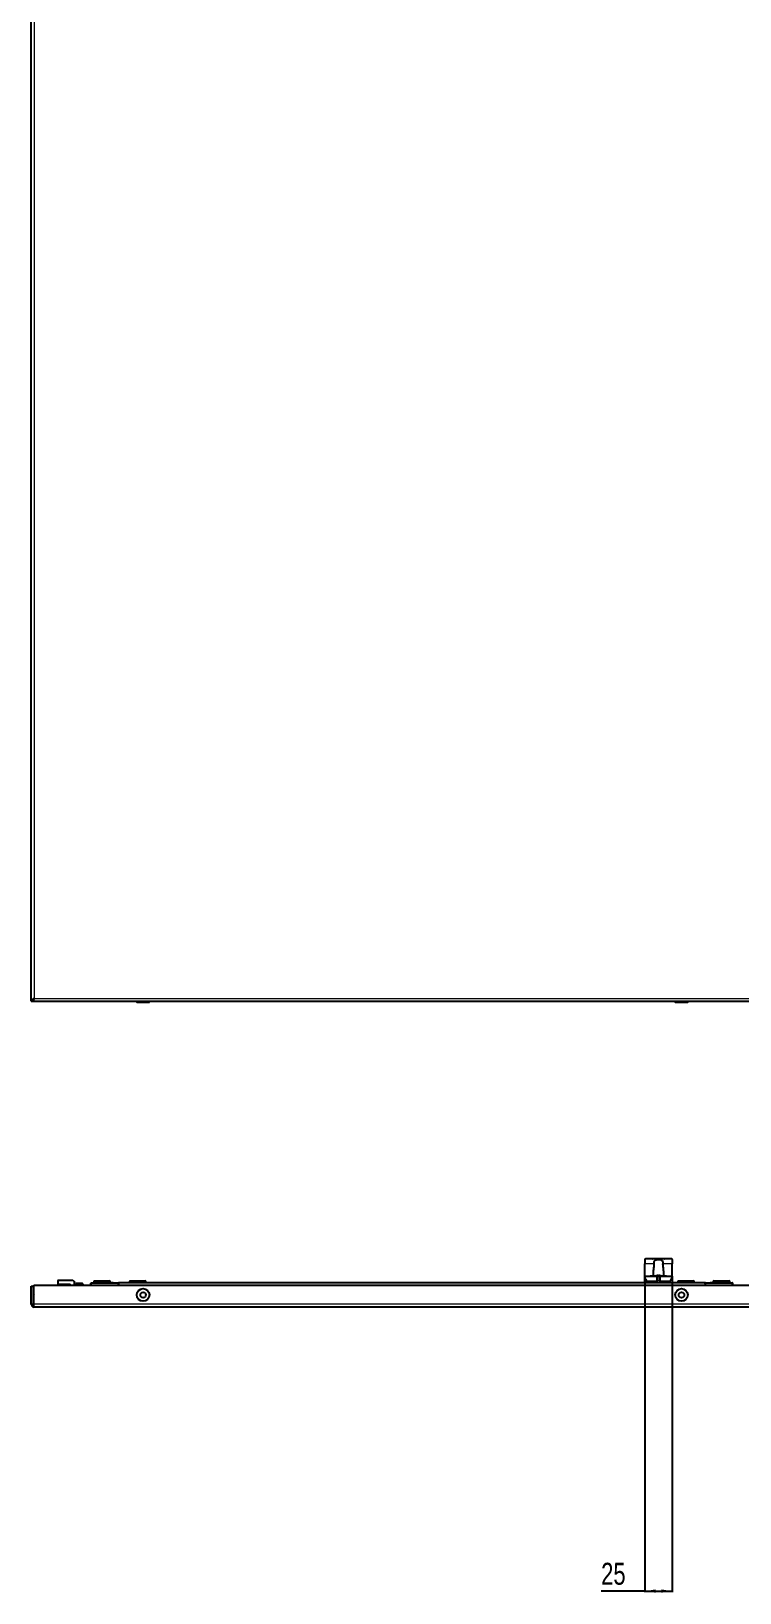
# Model space of a CAD drawing. Header units: millimetres. Extents: x -1434 to 3240, y -1538 to 1219.
# Drawn here: x 1473 to 2119, y -1538 to -114 of the extents above; entities that cross this region are included whole.
import ezdxf

# ---------------------------------------------------------------- set-up
doc = ezdxf.new("R2010")
doc.units = ezdxf.units.MM
doc.layers.add('FORMAT', color=7, linetype='Continuous')
doc.styles.add('SLDTEXTSTYLE0', font='TXT', dxfattribs={"width": 0.75})
doc.dimstyles.new('SLDDIMSTYLE0', dxfattribs={"dimtxt": 20, "dimasz": 10, "dimexe": 0, "dimexo": 0.0625, "dimgap": 5, "dimtad": 2, "dimdec": 1, "dimrnd": 1e-09, "dimzin": 12, "dimdsep": 46, "dimtxsty": 'SLDTEXTSTYLE0', "dimsah": 1, "dimcen": 0.09, "dimadec": 0, "dimazin": 3, "dimtfac": 1, "dimtofl": 0, "dimtmove": 0, "dimatfit": 3, "dimfxl": 0, "dimfrac": 2, "dimtolj": 1, "dimtzin": 12, "dimarcsym": 0})

# ---------------------------------------------------------------- blocks, each defined once
blk = doc.blocks.new('_D_11')
at = {"layer": 'FORMAT'}
for p, q in [((2032.8, -1249.5), (2032.8, -1537.5)), ((2057.8, -1249.5), (2057.8, -1537.5)), ((2032.8, -1536.5), (1993, -1536.5)), ((2032.8, -1536.5), (2057.8, -1536.5))]:
    blk.add_line(p, q, dxfattribs=at)
for points in [[(2032.8, -1536.5), (2042.8, -1538), (2042.8, -1535)], [(2057.8, -1536.5), (2047.8, -1535), (2047.8, -1538)]]:
    blk.add_solid(points, dxfattribs=at)
at = {"layer": 'FORMAT', "insert": (1993, -1510.7), "char_height": 20, "attachment_point": 1, "style": 'SLDTEXTSTYLE0'}
blk.add_mtext('25', dxfattribs=at)

msp = doc.modelspace()

# ---------------------------------------------------------------- linework, layer by layer
at = {"color": 7, "linetype": 'Continuous', "lineweight": 25}
for p, q in [((1473.28, -998.72), (1473.28, 556.28)), ((1473.28, -998.72), (1475.28, -998.72)), ((1475.58, -998.72), (1475.58, -997.01)), ((1475.58, -998.72), (2165.98, -998.72)), ((1569.53, -998.72), (1569.53, -999.47)), ((1578.29, -999.72), (1569.78, -999.72)), ((1580.78, -999.72), (1578.29, -999.72)), ((1581.03, -999.47), (1581.03, -998.72)), ((2060.53, -998.72), (2060.53, -999.47)), ((2071.78, -999.72), (2060.78, -999.72)), ((2072.03, -999.47), (2072.03, -998.72)), ((2032.78, -1234.17), (2032.78, -1238)), ((2032.78, -1249.5), (2032.78, -1238)), ((2039.8, -1233.61), (2034.28, -1233.61)), ((2040.69, -1233.56), (2040.16, -1233.56)), ((2049.88, -1233.5), (2040.69, -1233.5)), ((2050.39, -1233.56), (2049.88, -1233.55)), ((2056.28, -1233.61), (2050.76, -1233.61)), ((2057.78, -1234.17), (2057.78, -1238)), ((2057.78, -1249.5), (2057.78, -1238)), ((2032.78, -1250.38), (2032.78, -1249.5)), ((2032.78, -1249.5), (2046.28, -1249.5)), ((2032.78, -1255.5), (2032.78, -1250.38)), ((2037.66, -1249.4), (2037.66, -1249.5)), ((2037.8, -1249.4), (2037.8, -1249.5)), ((2037.92, -1249.4), (2037.92, -1249.5)), ((2038.73, -1249.4), (2037.92, -1249.4)), ((2038.73, -1249.4), (2038.73, -1249.5)), ((2038.88, -1249.4), (2038.88, -1249.5)), ((2039, -1249.4), (2039, -1249.5)), ((2039.33, -1249.4), (2039.33, -1249.5)), ((2039.52, -1249.4), (2039.52, -1249.5)), ((2040.05, -1249.4), (2040.05, -1249.5)), ((2040.43, -1245.29), (2040.43, -1247.87)), ((2040.53, -1249.4), (2040.53, -1249.5)), ((2040.7, -1249.4), (2040.7, -1249.5)), ((2041.16, -1249.4), (2041.16, -1249.5)), ((2041.3, -1249.4), (2041.3, -1249.5)), ((2041.42, -1249.4), (2041.42, -1249.5)), ((2041.73, -1249.4), (2041.73, -1249.5)), ((2043.01, -1249.4), (2041.89, -1249.4)), ((2043.01, -1249.4), (2043.01, -1249.5)), ((2043.15, -1249.4), (2043.15, -1249.5)), ((2043.34, -1249.4), (2043.34, -1249.5)), ((2043.35, -1249.4), (2043.35, -1249.5)), ((2043.94, -1249.4), (2043.35, -1249.4)), ((2043.77, -1248.99), (2043.77, -1248.94)), ((2043.94, -1249.4), (2043.94, -1249.5)), ((2044.84, -1249.4), (2044.26, -1249.4)), ((2044.28, -1253.5), (2044.28, -1249.5)), ((2044.28, -1249.5), (2046.28, -1249.5)), ((2044.33, -1248.9), (2044.33, -1248.87)), ((2044.84, -1249.4), (2044.84, -1249.5)), ((2044.85, -1249.4), (2044.85, -1249.5)), ((2044.85, -1249.4), (2045.03, -1249.4)), ((2045.03, -1249.4), (2045.03, -1249.4)), ((2045.03, -1249.4), (2045.03, -1249.5)), ((2045.05, -1249.4), (2045.05, -1249.5)), ((2045.2, -1249.4), (2045.2, -1249.5)), ((2046, -1249.4), (2045.2, -1249.4)), ((2045.78, -1249.17), (2045.8, -1248.87)), ((2046, -1249.17), (2046.03, -1248.94)), ((2046, -1249.4), (2046, -1249.5)), ((2046.14, -1249.4), (2046.14, -1249.5)), ((2046.26, -1249.4), (2046.26, -1249.5)), ((2046.26, -1249.44), (2046.6, -1249.43)), ((2046.28, -1249.5), (2046.28, -1253.5)), ((2046.69, -1249.4), (2046.69, -1249.5)), ((2046.78, -1249.5), (2057.78, -1249.5)), ((2046.81, -1249.4), (2046.81, -1249.5)), ((2047.18, -1249.4), (2047.18, -1249.5)), ((2047.44, -1249.4), (2047.44, -1249.5)), ((2047.56, -1249.4), (2047.56, -1249.5)), ((2047.7, -1249.4), (2047.7, -1249.5)), ((2047.82, -1249.4), (2047.82, -1249.5)), ((2048.25, -1249.4), (2048.25, -1249.5)), ((2048.28, -1249.4), (2048.25, -1249.4)), ((2048.29, -1249.4), (2048.29, -1249.5)), ((2048.32, -1249.4), (2048.32, -1249.5)), ((2048.49, -1249.4), (2048.49, -1249.5)), ((2048.83, -1249.4), (2048.83, -1249.5)), ((2049.32, -1249.4), (2049.32, -1249.5)), ((2049.52, -1249.4), (2049.52, -1249.5)), ((2049.86, -1249.4), (2049.86, -1249.5)), ((2050.02, -1249.4), (2050.02, -1249.5)), ((2051.08, -1249.4), (2050.02, -1249.4)), ((2050.13, -1247.87), (2050.13, -1245.29)), ((2051.08, -1249.4), (2051.08, -1249.5)), ((2051.39, -1249.4), (2051.39, -1249.5)), ((2051.56, -1249.4), (2051.56, -1249.5)), ((2051.93, -1249.4), (2051.93, -1249.5)), ((2052.69, -1249.4), (2051.93, -1249.4)), ((2052.69, -1249.4), (2052.69, -1249.5)), ((2057.78, -1250.38), (2057.78, -1249.5)), ((2057.78, -1250.38), (2057.78, -1255.5)), ((1473.28, -1274.9), (1473.28, -1258.5)), ((1473.28, -1258.5), (1475.28, -1258.5)), ((1475.28, -1274.9), (1475.28, -1258.5)), ((1475.58, -1274.9), (1475.58, -1257.5)), ((1475.58, -1257.5), (2165.98, -1257.5)), ((1497.78, -1256.8), (1497.78, -1253.2)), ((1497.78, -1256.8), (1497.78, -1257.2)), ((1497.78, -1257.5), (1497.78, -1257.2)), ((1497.98, -1253), (1511.28, -1253)), ((1508.58, -1257), (1497.98, -1257)), ((1508.78, -1257.5), (1508.78, -1257.2)), ((1511.28, -1253), (1511.2, -1253.2)), ((1511.28, -1253), (1512.78, -1254.5)), ((1512.78, -1254.5), (1512.58, -1254.58)), ((1512.78, -1254.5), (1512.78, -1257.5)), ((1519.68, -1256), (1514.28, -1256)), ((1514.28, -1256), (1514.28, -1257.5)), ((1520.28, -1256.6), (1520.28, -1257.5)), ((1527.78, -1257.5), (1527.78, -1255.8)), ((1528.08, -1255.5), (1552.48, -1255.5)), ((1530.78, -1253.5), (1530.28, -1254)), ((1530.28, -1254), (1530.28, -1255.5)), ((1545.28, -1254), (1530.28, -1254)), ((1530.78, -1253.5), (1544.78, -1253.5)), ((1532.64, -1255.3), (1532.64, -1255.5)), ((1536.45, -1255.3), (1536.45, -1255.5)), ((1536.45, -1255.3), (1537.24, -1255.3)), ((1537.24, -1255.3), (1537.24, -1255.5)), ((1537.24, -1255.3), (1539.12, -1255.3)), ((1538.58, -1255.3), (1538.58, -1255.28)), ((1539.12, -1255.3), (1539.12, -1255.5)), ((1539.12, -1255.3), (1540.17, -1255.3)), ((1540.17, -1255.3), (1540.17, -1255.5)), ((1540.17, -1255.3), (1541.57, -1255.3)), ((1541.74, -1255.28), (1541.74, -1255.5)), ((1541.83, -1255.3), (1541.83, -1255.5)), ((1541.83, -1255.3), (1543.18, -1255.3)), ((1543.18, -1255.3), (1543.18, -1255.5)), ((1543.18, -1255.3), (1545.17, -1255.3)), ((1545.28, -1254), (1544.78, -1253.5)), ((1545.17, -1255.3), (1545.17, -1255.5)), ((1545.17, -1255.3), (1548.13, -1255.3)), ((1545.28, -1255.3), (1545.28, -1254)), ((1548.13, -1255.3), (1548.13, -1255.5)), ((2087.78, -1255.5), (1552.78, -1255.5)), ((1552.78, -1255.5), (1552.78, -1255.8)), ((1552.78, -1255.8), (1552.78, -1256.45)), ((1552.78, -1256.45), (1552.78, -1257.5)), ((1563.28, -1253.5), (1562.78, -1254)), ((1562.78, -1254), (1562.78, -1255.5)), ((1577.78, -1254), (1562.78, -1254)), ((1563.28, -1253.5), (1577.28, -1253.5)), ((1577.78, -1254), (1577.28, -1253.5)), ((1577.78, -1255.5), (1577.78, -1254)), ((2044.28, -1253.5), (2044.28, -1253.53)), ((2046.28, -1253.53), (2046.28, -1253.5)), ((2063.28, -1253.5), (2062.78, -1254)), ((2062.78, -1254), (2062.78, -1255.5)), ((2077.78, -1254), (2062.78, -1254)), ((2063.28, -1253.5), (2077.28, -1253.5)), ((2077.78, -1254), (2077.28, -1253.5)), ((2077.78, -1255.5), (2077.78, -1254)), ((2087.78, -1255.5), (2087.78, -1255.8)), ((2087.78, -1256.45), (2087.78, -1255.8)), ((2087.78, -1256.45), (2087.78, -1257.5)), ((2088.08, -1255.5), (2112.48, -1255.5)), ((2092.43, -1255.3), (2092.43, -1255.5)), ((2092.43, -1255.3), (2092.78, -1255.3)), ((2092.78, -1255.3), (2092.78, -1255.5)), ((2092.78, -1255.3), (2093.03, -1255.3)), ((2093.03, -1255.3), (2093.03, -1255.5)), ((2093.03, -1255.3), (2093.14, -1255.3)), ((2093.14, -1255.3), (2093.14, -1255.5)), ((2094.17, -1255.3), (2094.17, -1255.5)), ((2094.17, -1255.3), (2094.82, -1255.3)), ((2094.84, -1255.3), (2094.84, -1255.5)), ((2094.84, -1255.3), (2095.18, -1255.3)), ((2095.18, -1255.3), (2095.18, -1255.5)), ((2095.78, -1253.5), (2095.28, -1254)), ((2095.28, -1254), (2095.28, -1255.3)), ((2110.28, -1254), (2095.28, -1254)), ((2095.78, -1253.5), (2109.78, -1253.5)), ((2098.49, -1255.5), (2098.49, -1255.28)), ((2098.63, -1255.3), (2099.41, -1255.3)), ((2099.41, -1255.3), (2099.41, -1255.5)), ((2099.41, -1255.3), (2100.2, -1255.3)), ((2100.2, -1255.3), (2100.2, -1255.5)), ((2100.2, -1255.3), (2100.69, -1255.3)), ((2100.69, -1255.3), (2100.69, -1255.5)), ((2100.69, -1255.3), (2102.08, -1255.3)), ((2101.72, -1255.28), (2101.72, -1255.3)), ((2102.08, -1255.3), (2102.08, -1255.5)), ((2102.08, -1255.3), (2103.13, -1255.3)), ((2103.13, -1255.3), (2103.13, -1255.5)), ((2104.17, -1255.3), (2104.17, -1255.5)), ((2104.17, -1255.3), (2106.14, -1255.3)), ((2106.14, -1255.3), (2106.14, -1255.5)), ((2106.14, -1255.3), (2108.13, -1255.3)), ((2108.13, -1255.3), (2108.13, -1255.5)), ((2110.28, -1254), (2109.78, -1253.5)), ((2110.28, -1255.5), (2110.28, -1254)), ((2112.78, -1255.8), (2112.78, -1257.5)), ((1473.28, -1274.9), (1475.28, -1274.9)), ((2165.68, -1277.5), (1475.88, -1277.5))]:
    msp.add_line(p, q, dxfattribs=at)
at = {"color": 8, "linetype": 'Continuous', "lineweight": 18}
for p, q in [((1475.88, 553.68), (1475.88, -996.12)), ((1475.88, -996.12), (2165.68, -996.12)), ((1569.53, -999.47), (1578.42, -999.47)), ((1578.42, -999.47), (1581.03, -999.47)), ((2060.53, -999.47), (2072.03, -999.47)), ((2041.19, -1238), (2032.78, -1238)), ((2057.78, -1238), (2049.37, -1238)), ((2041.89, -1249.4), (2041.89, -1249.5)), ((2043.78, -1253.5), (2043.78, -1249.5)), ((2046.78, -1249.5), (2046.78, -1253.5)), ((1497.98, -1253.2), (1497.78, -1253.2)), ((1497.98, -1256.8), (1497.78, -1256.8)), ((1497.98, -1257.2), (1497.78, -1257.2)), ((1497.98, -1253), (1497.98, -1253.2)), ((1497.98, -1253.2), (1497.98, -1256.8)), ((1511.2, -1253.2), (1497.98, -1253.2)), ((1497.98, -1256.8), (1508.58, -1256.8)), ((1497.98, -1256.8), (1497.98, -1257)), ((1497.98, -1257.2), (1497.98, -1257)), ((1508.58, -1257.2), (1497.98, -1257.2)), ((1497.98, -1257.2), (1497.98, -1257.5)), ((1508.58, -1256.8), (1508.58, -1257)), ((1508.58, -1257), (1508.58, -1257.2)), ((1508.58, -1257.5), (1508.58, -1257.2)), ((1508.58, -1257.2), (1508.78, -1257.2)), ((1508.98, -1257.2), (1508.78, -1257.2)), ((1508.98, -1257.2), (1508.98, -1257.5)), ((1512.58, -1254.58), (1511.2, -1253.2)), ((1512.58, -1257.5), (1512.58, -1254.58)), ((1519.68, -1257.5), (1519.68, -1256)), ((1528.08, -1255.8), (1527.78, -1255.8)), ((1528.08, -1255.5), (1528.08, -1255.8)), ((1528.08, -1255.8), (1528.08, -1257.5)), ((1552.48, -1255.8), (1528.08, -1255.8)), ((1533.87, -1255.3), (1533.87, -1255.5)), ((1552.48, -1255.5), (1552.48, -1255.8)), ((1552.78, -1255.8), (1552.48, -1255.8)), ((1552.48, -1257.5), (1552.48, -1255.8)), ((2034.28, -1253.5), (2034.28, -1255.5)), ((2034.28, -1253.5), (2043.78, -1253.5)), ((2043.42, -1254.01), (2043.55, -1254.49)), ((2043.78, -1253.5), (2044.28, -1253.5)), ((2043.78, -1253.53), (2043.78, -1253.5)), ((2043.78, -1253.53), (2044.28, -1253.53)), ((2046.28, -1253.5), (2044.28, -1253.5)), ((2046.28, -1253.5), (2046.78, -1253.5)), ((2046.28, -1253.53), (2046.78, -1253.53)), ((2046.78, -1253.5), (2046.78, -1253.53)), ((2046.78, -1253.5), (2056.28, -1253.5)), ((2047, -1254.49), (2047.14, -1254.01)), ((2056.28, -1255.5), (2056.28, -1253.5)), ((2088.08, -1255.8), (2087.78, -1255.8)), ((2088.08, -1255.8), (2088.08, -1255.5)), ((2088.08, -1255.8), (2088.08, -1257.5)), ((2112.48, -1255.8), (2088.08, -1255.8)), ((2096.91, -1255.3), (2096.91, -1255.5)), ((2112.48, -1255.5), (2112.48, -1255.8)), ((2112.48, -1257.5), (2112.48, -1255.8)), ((2112.78, -1255.8), (2112.48, -1255.8)), ((2165.98, -1274.9), (1475.58, -1274.9))]:
    msp.add_line(p, q, dxfattribs=at)
at = {"color": 7, "linetype": 'Continuous', "lineweight": 25, "flags": 128}
for points in [[(1475.58, -1263.48), (1475.42, -1263.75), (1475.28, -1264)], [(1475.58, -1265.9), (1475.45, -1266.39), (1475.28, -1268)], [(1475.28, -1268), (1475.45, -1269.61), (1475.58, -1270.1)], [(1475.28, -1272), (1475.42, -1272.25), (1475.58, -1272.52)]]:
    msp.add_lwpolyline(points, dxfattribs=at)
at = {"color": 8, "linetype": 'Continuous', "lineweight": 18, "flags": 128}
for points in [[(1475.28, -1264.69), (1475.29, -1264.67), (1475.58, -1264.08)], [(1475.58, -1271.93), (1475.29, -1271.34), (1475.28, -1271.32)]]:
    msp.add_lwpolyline(points, dxfattribs=at)
at = {"color": 7, "linetype": 'Continuous', "lineweight": 25}
for centre, radius in [((1575.28, -1266.5), 5.75), ((1575.28, -1266.5), 2.5), ((2066.28, -1266.5), 5.75), ((2066.28, -1266.5), 2.5)]:
    msp.add_circle(centre, radius, dxfattribs=at)
at = {"color": 8, "linetype": 'Continuous', "lineweight": 18}
for centre in [(1575.28, -1266.5), (2066.28, -1266.5)]:
    msp.add_circle(centre, 5.5, dxfattribs=at)
at = {"color": 7, "linetype": 'Continuous', "lineweight": 25}
for centre, radius, start, end in [((1569.78, -999.47), 0.25, 180, 270), ((1580.78, -999.47), 0.25, 270, 0), ((2060.78, -999.47), 0.25, 180, 270), ((2071.78, -999.47), 0.25, 270, 0), ((2045.28, -1256.8), 8, 100.36105, 108.44798), ((2045.27, -1256.76), 7.96, 100.89077, 108.04758), ((2042.97, -1249.8), 0.629, 75.56061, 104.43939), ((2045.35, -1255.22), 6.42, 102.43439, 110.29863), ((2044.52, -1252.65), 3.79, 92.89181, 101.41741), ((2045.03, -1256.41), 7.54, 92.0538, 98.08286), ((2044.25, -1249.4), 0.529, 72.04531, 81.62058), ((2044.55, -1253.22), 4.35, 79.33098, 87.2142), ((2046.01, -1253.22), 4.35, 92.7858, 100.66902), ((2042.03, -1249.93), 3.47, 12.23422, 16.46564), ((2045.95, -1256.44), 7.26, 85.75775, 94.24225), ((2045.53, -1256.43), 7.56, 85.34019, 87.94363), ((2046.32, -1249.47), 0.598, 99.01037, 119.47613), ((2045.16, -1251.12), 2.34, 55.39631, 68.27823), ((2046.04, -1252.65), 3.79, 78.58259, 87.10819), ((2045.28, -1256.8), 8, 70.1778, 79.63895), ((1497.98, -1253.2), 0.2, 90, 180), ((1497.98, -1256.8), 0.2, 180, 270), ((1508.58, -1257.2), 0.2, 0, 90), ((1519.68, -1256.6), 0.6, 360, 90), ((1528.08, -1255.8), 0.3, 90, 180), ((1552.48, -1255.8), 0.3, 0, 90), ((2045.28, -1260.5), 6.25, 106.01339, 126.8699), ((2043.28, -1253.53), 1, 286.01339, 0), ((2047.28, -1253.53), 1, 180, 253.98661), ((2045.28, -1260.5), 6.25, 53.1301, 73.98661), ((2088.08, -1255.8), 0.3, 90, 180), ((2112.48, -1255.8), 0.3, 0, 90)]:
    msp.add_arc(centre, radius, start, end, dxfattribs=at)
at = {"color": 8, "linetype": 'Continuous', "lineweight": 18}
for centre, radius, start, end in [((1508.58, -1257.2), 0.4, 0, 90), ((2045.28, -1260.5), 6.75, 106.01339, 132.20545), ((2043.28, -1253.53), 0.5, 286.01339, 360), ((2047.28, -1253.53), 0.5, 180, 253.98661), ((2045.28, -1260.5), 6.75, 47.79455, 73.98661)]:
    msp.add_arc(centre, radius, start, end, dxfattribs=at)
at = {"color": 7, "linetype": 'Continuous', "lineweight": 25}
for points, knots in [([(1475.88, -996.12), (1475.59, -996.3), (1474.96, -996.7), (1474.1, -997.33), (1473.42, -998.01), (1473.33, -998.48), (1473.28, -998.72)], [0, 0, 0, 0, 0.2113527, 0.4661677, 0.7210903, 1, 1, 1, 1]), ([(1475.88, -996.12), (1475.74, -996.5), (1475.52, -997.12), (1475.31, -997.98), (1475.29, -998.47), (1475.28, -998.72)], [0, 0, 0, 0, 0.4375, 0.7156903, 1, 1, 1, 1]), ([(2034.28, -1233.61), (2034.11, -1233.61), (2033.78, -1233.62), (2033.33, -1233.68), (2032.99, -1233.8), (2032.81, -1233.97), (2032.79, -1234.11), (2032.78, -1234.17)], [0, 0, 0, 0, 0.21290028, 0.4257071, 0.64061263, 0.8533821, 1, 1, 1, 1]), ([(2039.8, -1233.61), (2039.9, -1233.59), (2040.03, -1233.58), (2040.14, -1233.56), (2040.16, -1233.56)], [0, 0, 0, 0, 0.7894027, 1, 1, 1, 1]), ([(2041.19, -1238), (2041.13, -1239), (2041.02, -1241.14), (2040.51, -1243.58), (2040.45, -1244.89), (2040.43, -1245.29)], [0, 0, 0, 0, 0.3788234, 0.8122279, 1, 1, 1, 1]), ([(2041.19, -1238), (2041.21, -1237.59), (2041.25, -1236.76), (2041.61, -1235.66), (2042.26, -1234.86), (2043.19, -1234.37), (2044.34, -1234.12), (2045.66, -1234.08), (2047.01, -1234.25), (2048.14, -1234.72), (2048.87, -1235.52), (2049.25, -1236.55), (2049.36, -1237.41), (2049.37, -1237.9), (2049.37, -1238)], [0, 0, 0, 0, 0.0885051, 0.1771377, 0.2628581, 0.3446937, 0.4304853, 0.5251934, 0.6256454, 0.7239113, 0.8124944, 0.894483, 0.9789968, 1, 1, 1, 1]), ([(2050.13, -1245.29), (2050.04, -1244.38), (2049.87, -1242.52), (2049.41, -1239.92), (2049.38, -1238.39), (2049.37, -1238)], [0, 0, 0, 0, 0.4176682, 0.852903, 1, 1, 1, 1]), ([(2050.39, -1233.56), (2050.41, -1233.56), (2050.52, -1233.58), (2050.65, -1233.59), (2050.76, -1233.61)], [0, 0, 0, 0, 0.1619735, 1, 1, 1, 1]), ([(2057.78, -1234.17), (2057.76, -1234.09), (2057.73, -1233.93), (2057.5, -1233.76), (2057.14, -1233.66), (2056.71, -1233.61), (2056.41, -1233.61), (2056.28, -1233.61)], [0, 0, 0, 0, 0.2056827, 0.4113459, 0.6186494, 0.8323389, 1, 1, 1, 1]), ([(2032.78, -1250.38), (2032.8, -1250.55), (2032.86, -1250.97), (2033.33, -1251.92), (2033.86, -1252.81), (2034.21, -1253.38), (2034.28, -1253.5), (2034.28, -1253.5)], [0, 0, 0, 0, 0.1941403, 0.4852754, 0.8987792, 0.9967692, 1, 1, 1, 1]), ([(2037.8, -1249.4), (2037.78, -1249.4), (2037.74, -1249.4), (2037.68, -1249.4), (2037.66, -1249.4), (2037.66, -1249.4), (2037.66, -1249.4)], [0, 0, 0, 0, 0.2808356, 0.55925, 0.7791823, 1, 1, 1, 1]), ([(2037.92, -1249.4), (2037.92, -1249.4), (2037.92, -1249.4), (2037.89, -1249.4), (2037.85, -1249.4), (2037.82, -1249.4), (2037.8, -1249.4)], [0, 0, 0, 0, 0.2808879, 0.5594825, 0.7792702, 1, 1, 1, 1]), ([(2038.88, -1249.4), (2038.86, -1249.4), (2038.83, -1249.4), (2038.77, -1249.4), (2038.74, -1249.4), (2038.73, -1249.4)], [0, 0, 0, 0, 0.2806376, 0.5608768, 1, 1, 1, 1]), ([(2039, -1249.4), (2039, -1249.4), (2039, -1249.4), (2038.97, -1249.4), (2038.92, -1249.4), (2038.9, -1249.4), (2038.88, -1249.4)], [0, 0, 0, 0, 0.280941, 0.5591137, 0.7790892, 1, 1, 1, 1]), ([(2039.52, -1249.4), (2039.46, -1249.4), (2039.35, -1249.4), (2039.34, -1249.4), (2039.33, -1249.4)], [0, 0, 0, 0, 0.5593117, 1, 1, 1, 1]), ([(2040.05, -1249.4), (2039.99, -1249.4), (2039.87, -1249.4), (2039.68, -1249.4), (2039.58, -1249.4), (2039.52, -1249.4)], [0, 0, 0, 0, 0.28049605, 0.56076504, 1, 1, 1, 1]), ([(2040.53, -1249.4), (2040.46, -1249.4), (2040.34, -1249.4), (2040.14, -1249.4), (2040.05, -1249.4)], [0, 0, 0, 0, 0.560137, 1, 1, 1, 1]), ([(2040.43, -1247.87), (2040.47, -1248.15), (2040.56, -1248.69), (2041.34, -1249.14), (2042.34, -1249.35), (2043.11, -1249.39), (2043.39, -1249.4)], [0, 0, 0, 0, 0.2891573, 0.5794111, 0.8475326, 1, 1, 1, 1]), ([(2040.7, -1249.4), (2040.69, -1249.4), (2040.68, -1249.4), (2040.58, -1249.4), (2040.53, -1249.4)], [0, 0, 0, 0, 0.5599138, 1, 1, 1, 1]), ([(2041.3, -1249.4), (2041.28, -1249.4), (2041.24, -1249.4), (2041.18, -1249.4), (2041.16, -1249.4), (2041.16, -1249.4), (2041.16, -1249.4)], [0, 0, 0, 0, 0.2807653, 0.5591779, 0.7791749, 1, 1, 1, 1]), ([(2041.42, -1249.4), (2041.42, -1249.4), (2041.42, -1249.4), (2041.39, -1249.4), (2041.34, -1249.4), (2041.31, -1249.4), (2041.3, -1249.4)], [0, 0, 0, 0, 0.280828, 0.5594169, 0.7793931, 1, 1, 1, 1]), ([(2041.89, -1249.4), (2041.87, -1249.4), (2041.83, -1249.4), (2041.77, -1249.4), (2041.74, -1249.4), (2041.73, -1249.4), (2041.73, -1249.4)], [0, 0, 0, 0, 0.2809514, 0.5599669, 0.7794314, 1, 1, 1, 1]), ([(2043.15, -1249.4), (2043.14, -1249.4), (2043.14, -1249.4), (2043.11, -1249.4), (2043.06, -1249.4), (2043.03, -1249.4), (2043.01, -1249.4)], [0, 0, 0, 0, 0.28071255, 0.55870141, 0.77904545, 1, 1, 1, 1]), ([(2043.35, -1249.4), (2043.35, -1249.4), (2043.34, -1249.4), (2043.34, -1249.4), (2043.34, -1249.4)], [0, 0, 0, 0, 0.5600811, 1, 1, 1, 1]), ([(2043.78, -1249.5), (2043.78, -1249.5), (2043.78, -1249.5), (2043.79, -1249.5), (2043.8, -1249.5), (2043.84, -1249.5), (2043.96, -1249.5), (2044.18, -1249.5), (2044.24, -1249.5), (2044.28, -1249.5)], [0, 0, 0, 0, 0.0016702, 0.0038887, 0.0095313, 0.0343611, 0.1327508, 0.5262135, 1, 1, 1, 1]), ([(2044.12, -1249.4), (2044.1, -1249.4), (2044.05, -1249.4), (2043.98, -1249.4), (2043.96, -1249.4), (2043.94, -1249.4)], [0, 0, 0, 0, 0.2812256, 0.5615217, 1, 1, 1, 1]), ([(2044.85, -1249.4), (2044.85, -1249.4), (2044.85, -1249.4), (2044.84, -1249.4), (2044.84, -1249.4)], [0, 0, 0, 0, 0.5595043, 1, 1, 1, 1]), ([(2045.2, -1249.4), (2045.18, -1249.4), (2045.14, -1249.4), (2045.08, -1249.4), (2045.05, -1249.4), (2045.05, -1249.4), (2045.05, -1249.4)], [0, 0, 0, 0, 0.2808549, 0.5597179, 0.7795181, 1, 1, 1, 1]), ([(2046.14, -1249.4), (2046.12, -1249.4), (2046.08, -1249.4), (2046.02, -1249.4), (2046, -1249.4), (2046, -1249.4), (2046, -1249.4)], [0, 0, 0, 0, 0.2808126, 0.5590988, 0.7791702, 1, 1, 1, 1]), ([(2046.26, -1249.4), (2046.26, -1249.4), (2046.26, -1249.4), (2046.23, -1249.4), (2046.19, -1249.4), (2046.16, -1249.4), (2046.14, -1249.4)], [0, 0, 0, 0, 0.2809124, 0.5594047, 0.7791083, 1, 1, 1, 1]), ([(2046.28, -1249.5), (2046.32, -1249.5), (2046.4, -1249.5), (2046.65, -1249.5), (2046.78, -1249.5), (2046.78, -1249.5)], [0, 0, 0, 0, 0.4754612, 0.9940565, 1, 1, 1, 1]), ([(2046.69, -1249.4), (2046.67, -1249.4), (2046.63, -1249.4), (2046.58, -1249.4), (2046.55, -1249.4), (2046.55, -1249.4), (2046.55, -1249.4)], [0, 0, 0, 0, 0.28088848, 0.55902285, 0.77915511, 1, 1, 1, 1]), ([(2046.81, -1249.4), (2046.81, -1249.4), (2046.81, -1249.4), (2046.78, -1249.4), (2046.74, -1249.4), (2046.71, -1249.4), (2046.69, -1249.4)], [0, 0, 0, 0, 0.2809002, 0.5594983, 0.7791483, 1, 1, 1, 1]), ([(2047.18, -1249.4), (2047.13, -1249.4), (2047.02, -1249.4), (2046.88, -1249.4), (2046.82, -1249.4), (2046.82, -1249.4), (2046.81, -1249.4)], [0, 0, 0, 0, 0.2809352, 0.5594866, 0.7792447, 1, 1, 1, 1]), ([(2047.44, -1249.4), (2047.39, -1249.4), (2047.31, -1249.4), (2047.22, -1249.4), (2047.18, -1249.4)], [0, 0, 0, 0, 0.5594415, 1, 1, 1, 1]), ([(2047.27, -1249.4), (2047.71, -1249.37), (2048.62, -1249.3), (2049.57, -1248.99), (2050.06, -1248.5), (2050.11, -1248.06), (2050.13, -1247.87)], [0, 0, 0, 0, 0.2581005, 0.5320515, 0.8005593, 1, 1, 1, 1]), ([(2047.56, -1249.4), (2047.55, -1249.4), (2047.54, -1249.4), (2047.47, -1249.4), (2047.44, -1249.4)], [0, 0, 0, 0, 0.5603128, 1, 1, 1, 1]), ([(2047.7, -1249.4), (2047.68, -1249.4), (2047.64, -1249.4), (2047.58, -1249.4), (2047.56, -1249.4), (2047.56, -1249.4), (2047.56, -1249.4)], [0, 0, 0, 0, 0.2809103, 0.559174, 0.7791663, 1, 1, 1, 1]), ([(2047.82, -1249.4), (2047.82, -1249.4), (2047.82, -1249.4), (2047.79, -1249.4), (2047.75, -1249.4), (2047.72, -1249.4), (2047.7, -1249.4)], [0, 0, 0, 0, 0.2808487, 0.55949, 0.7791576, 1, 1, 1, 1]), ([(2048.32, -1249.4), (2048.31, -1249.4), (2048.29, -1249.4), (2048.29, -1249.4), (2048.29, -1249.4)], [0, 0, 0, 0, 0.560691, 1, 1, 1, 1]), ([(2048.49, -1249.4), (2048.45, -1249.4), (2048.38, -1249.4), (2048.34, -1249.4), (2048.32, -1249.4)], [0, 0, 0, 0, 0.5595417, 1, 1, 1, 1]), ([(2048.83, -1249.4), (2048.77, -1249.4), (2048.64, -1249.4), (2048.53, -1249.4), (2048.49, -1249.4)], [0, 0, 0, 0, 0.5605138, 1, 1, 1, 1]), ([(2049.32, -1249.4), (2049.25, -1249.4), (2049.11, -1249.4), (2048.92, -1249.4), (2048.83, -1249.4)], [0, 0, 0, 0, 0.5592171, 1, 1, 1, 1]), ([(2049.52, -1249.4), (2049.52, -1249.4), (2049.5, -1249.4), (2049.38, -1249.4), (2049.32, -1249.4)], [0, 0, 0, 0, 0.56034041, 1, 1, 1, 1]), ([(2050.02, -1249.4), (2050, -1249.4), (2049.95, -1249.4), (2049.9, -1249.4), (2049.87, -1249.4), (2049.87, -1249.4), (2049.86, -1249.4)], [0, 0, 0, 0, 0.2808719, 0.5597012, 0.7793822, 1, 1, 1, 1]), ([(2051.56, -1249.4), (2051.5, -1249.4), (2051.41, -1249.4), (2051.4, -1249.4), (2051.39, -1249.4)], [0, 0, 0, 0, 0.5589475, 1, 1, 1, 1]), ([(2051.93, -1249.4), (2051.85, -1249.4), (2051.71, -1249.4), (2051.6, -1249.4), (2051.56, -1249.4)], [0, 0, 0, 0, 0.5597473, 1, 1, 1, 1]), ([(2056.28, -1253.5), (2056.28, -1253.5), (2056.35, -1253.38), (2056.7, -1252.81), (2057.23, -1251.92), (2057.7, -1250.97), (2057.76, -1250.55), (2057.78, -1250.38)], [0, 0, 0, 0, 0.0032308, 0.1012208, 0.5147246, 0.8058597, 1, 1, 1, 1]), ([(1532.64, -1255.3), (1532.82, -1255.3), (1533.16, -1255.3), (1533.65, -1255.3), (1533.87, -1255.3)], [0, 0, 0, 0, 0.5367999, 1, 1, 1, 1]), ([(1533.87, -1255.3), (1534.25, -1255.3), (1534.94, -1255.3), (1535.8, -1255.3), (1536.25, -1255.3), (1536.27, -1255.3)], [0, 0, 0, 0, 0.5224374, 0.9756494, 1, 1, 1, 1]), ([(2093.14, -1255.3), (2093.28, -1255.3), (2093.55, -1255.3), (2093.97, -1255.3), (2094.17, -1255.3)], [0, 0, 0, 0, 0.5476433, 1, 1, 1, 1]), ([(2095.18, -1255.3), (2095.51, -1255.3), (2096.14, -1255.3), (2096.67, -1255.3), (2096.91, -1255.3)], [0, 0, 0, 0, 0.5367999, 1, 1, 1, 1]), ([(2096.91, -1255.3), (2097.23, -1255.3), (2097.84, -1255.3), (2098.41, -1255.3), (2098.44, -1255.3), (2098.45, -1255.3)], [0, 0, 0, 0, 0.4156784, 0.7762775, 1, 1, 1, 1]), ([(2103.3, -1255.3), (2103.34, -1255.3), (2103.63, -1255.3), (2103.92, -1255.3), (2104.17, -1255.3)], [0, 0, 0, 0, 0.1394984, 1, 1, 1, 1])]:
    msp.add_open_spline(points, degree=3, knots=knots, dxfattribs=at)
for points in [[(1475.58, -998.72), (1475.6, -998.68), (1475.65, -998.6), (1475.73, -998), (1475.8, -997.14), (1475.85, -996.46), (1475.88, -996.12)], [(1473.28, -1274.9), (1473.32, -1275.24), (1473.4, -1275.92), (1474, -1276.78), (1474.86, -1277.38), (1475.54, -1277.46), (1475.88, -1277.5)], [(1475.28, -1274.9), (1475.32, -1275.06), (1475.39, -1275.39), (1475.72, -1275.46), (1475.88, -1275.5)], [(1475.88, -1277.5), (1475.85, -1277.46), (1475.8, -1277.38), (1475.73, -1276.78), (1475.65, -1275.92), (1475.6, -1275.24), (1475.58, -1274.9)]]:
    msp.add_open_spline(points, degree=3, dxfattribs=at)

# ---------------------------------------------------------------- dimensions: what is measured, and where the dimension line sits
at = {"layer": 'FORMAT'}
dim = msp.add_linear_dim(base=(2057.78, -1536.5), p1=(2032.78, -1249.5), p2=(2057.78, -1249.5), angle=0, dimstyle='SLDDIMSTYLE0', dxfattribs=at)
dim.commit()
dim.dimension.update_dxf_attribs({"geometry": '_D_11', "text_midpoint": (2007.79, -1536.5), "dimtype": 160})

doc.saveas('drawing.dxf')
